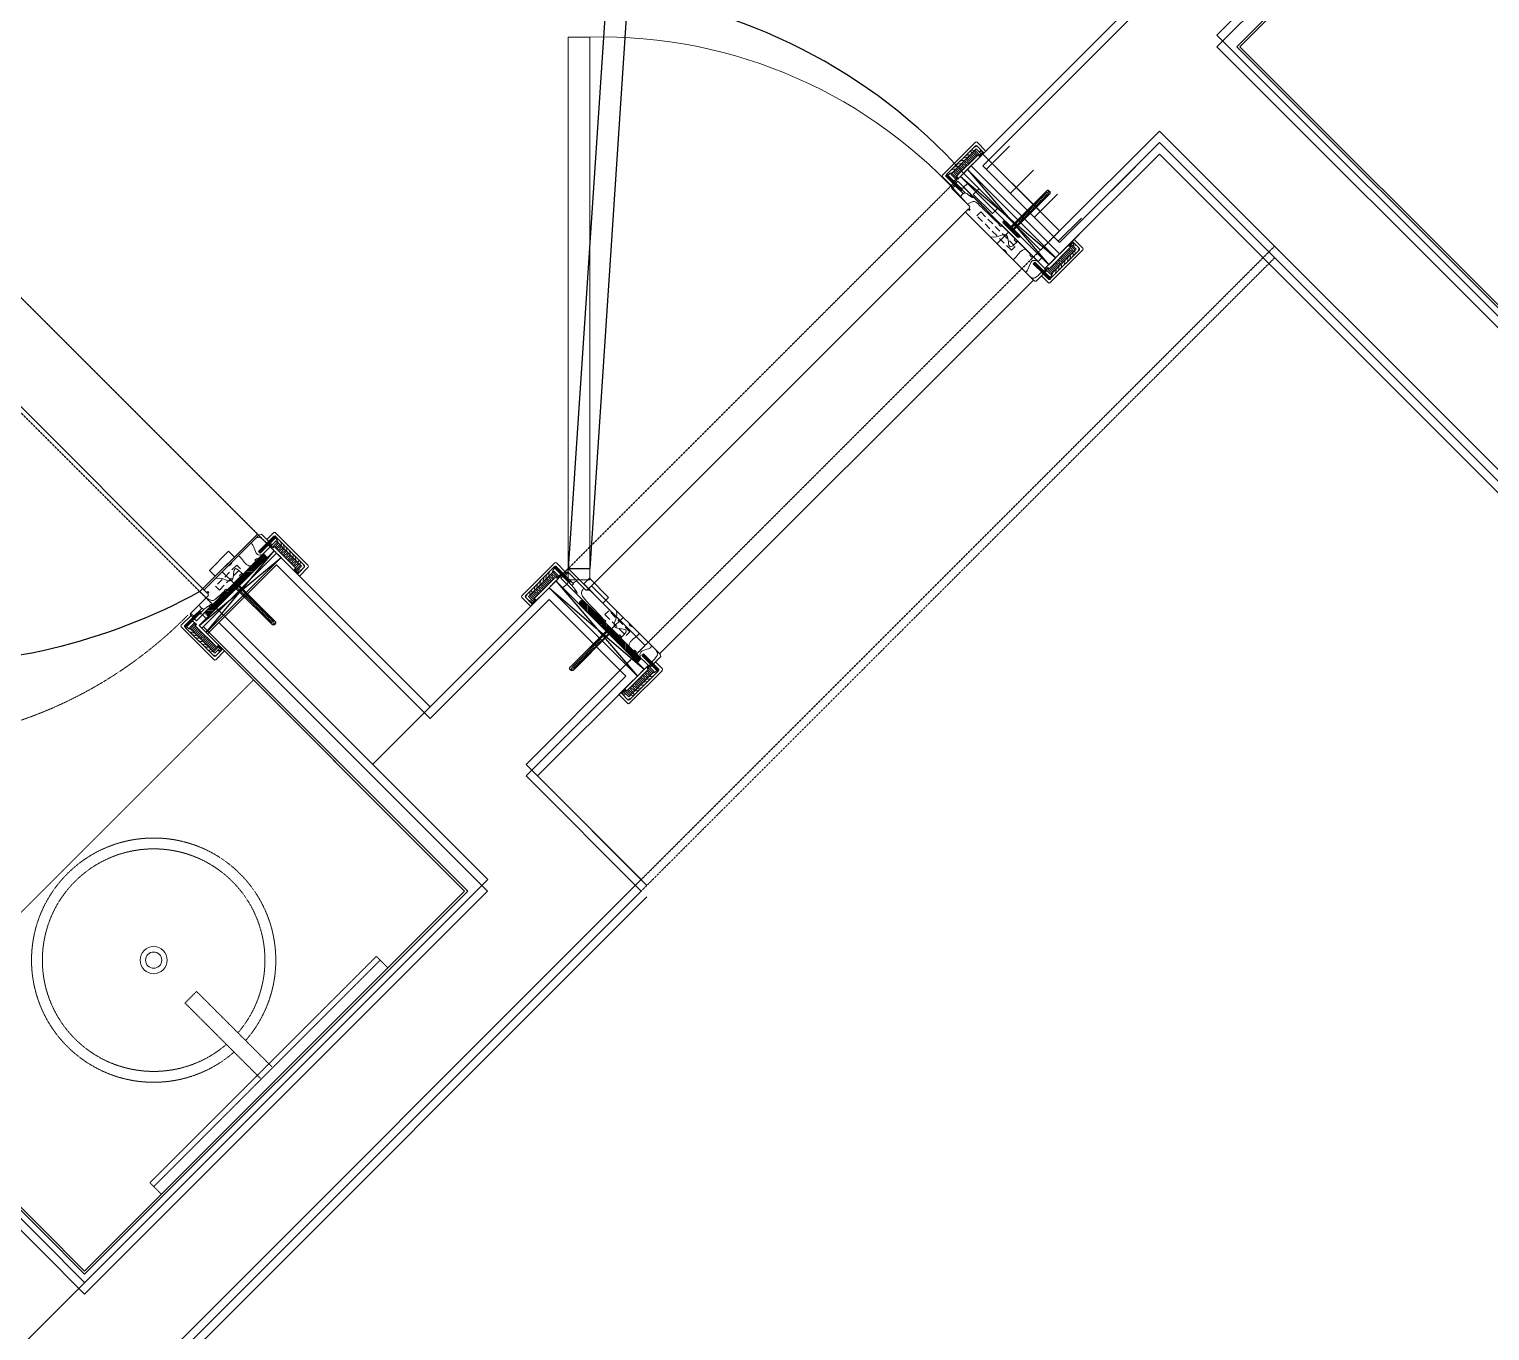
# Model space of a CAD drawing. Header units: millimetres. Extents: x 186805 to 449048, y 2167 to 51540.
# Drawn here: x 260487 to 263178, y 32317 to 34714 of the extents above; entities that cross this region are included whole.
import ezdxf

# ---------------------------------------------------------------- set-up
doc = ezdxf.new("R2010")
doc.units = ezdxf.units.MM
for name, pattern in [('3117.NEW ID XR$0$BD$0$HIDDEN2', [0.1875, 0.125, -0.0625]), ('3117.NEW ID XR$0$HIDDEN2', [0.1875, 0.125, -0.0625]), ('3117.NEW ID XR$0$XR-BAS2-BLOCK-A$0$HIDDEN2', [0.1875, 0.125, -0.0625]), ('BD$0$HIDDEN', [0.375, 0.25, -0.125]), ('HIDDEN', [0.375, 0.25, -0.125]), ('HIDDEN2', [0.1875, 0.125, -0.0625])]:
    doc.linetypes.add(name, pattern=pattern)
doc.layers.get('0').update_dxf_attribs({"linetype": 'CONTINUOUS'})
for name, color, linetype, lineweight in [('0-60x60-C', 3, 'CONTINUOUS', 13), ('0-AKL-P1 TILES', 8, 'CONTINUOUS', 13), ('0-akl-plasterline', 9, 'CONTINUOUS', 13), ('3117.NEW ID XR$0$BB$0$A-HATCH', 8, 'CONTINUOUS', 5), ('3117.NEW ID XR$0$BD$0$A-ABOV', 1, '3117.NEW ID XR$0$BD$0$HIDDEN2', 5), ('3117.NEW ID XR$0$BD$0$a-sanit', 30, 'CONTINUOUS', 5), ('ARCHITRAVE', 2, 'CONTINUOUS', 13), ('BD$0$0-tiles', 9, 'CONTINUOUS', 5), ('BD$0$a-door', 8, 'CONTINUOUS', 9), ('BD$0$a-wall', 8, 'CONTINUOUS', 30), ('BD$0$NAK_FIXTURES', 8, 'CONTINUOUS', 18), ('Cabinet', 2, 'CONTINUOUS', 5), ('Countertop', 3, 'CONTINUOUS', 13), ('wall', 4, 'CONTINUOUS', 25)]:
    doc.layers.add(name, color=color, linetype=linetype, lineweight=lineweight)
for name, color, linetype in [('0-AKL-PLASTER LINE', 9, 'CONTINUOUS'), ('3117.NEW ID XR$0$A-ABOV', 1, '3117.NEW ID XR$0$HIDDEN2'), ('3117.NEW ID XR$0$XR-BAS2-BLOCK-A$0$A-ABOV', 1, '3117.NEW ID XR$0$XR-BAS2-BLOCK-A$0$HIDDEN2'), ('A-ABOV', 1, 'HIDDEN2'), ('A-ABOVE DOOR', 1, 'HIDDEN2'), ('a-door', 4, 'CONTINUOUS'), ('a-wall', 140, 'CONTINUOUS'), ('HATCH', 8, 'CONTINUOUS'), ('STEEL', 8, 'CONTINUOUS')]:
    doc.layers.add(name, color=color, linetype=linetype)

# ---------------------------------------------------------------- blocks, each defined once
blk = doc.blocks.new('A$C7C4A1575')
at = {"layer": 'A-ABOV', "color": 8}
blk.add_line((31115.6, 18384.4), (32282.4, 17217.7), dxfattribs=at)
at = {"layer": 'A-ABOVE DOOR', "color": 8}
for p, q in [((31087.4, 17988.4), (31886.4, 17189.4)), ((30337.8, 17889.4), (29680.2, 17231.8)), ((31745, 17048), (30945.9, 17847)), ((29786.3, 17125.7), (30443.9, 17783.3))]:
    blk.add_line(p, q, dxfattribs=at)
at = {"layer": 'a-door', "color": 8, "lineweight": -3}
for p, q in [((31122.7, 17953.1), (31087.4, 17988.4)), ((31052, 17953.1), (30945.9, 17847)), ((30981.3, 17811.6), (31122.7, 17953.1)), ((31009.6, 17839.9), (31044.9, 17875.3)), ((31044.9, 17875.3), (31055.5, 17864.7)), ((30945.9, 17847), (30981.3, 17811.6)), ((31020.2, 17829.3), (31009.6, 17839.9)), ((31055.5, 17864.7), (31020.2, 17829.3)), ((30981.3, 17811.6), (31021.3, 17811.6)), ((31051.5, 16748.2), (30981.3, 17811.6)), ((31021.3, 17811.6), (31091.5, 16748.2)), ((31709.6, 17083.3), (31851, 17224.7)), ((31851, 17224.7), (31886.4, 17189.4)), ((31762.6, 17157.6), (31727.3, 17122.2)), ((31851, 17154), (31745, 17048)), ((31773.3, 17146.9), (31762.6, 17157.6)), ((31727.3, 17122.2), (31737.9, 17111.6)), ((31745, 17048), (31709.6, 17083.3))]:
    blk.add_line(p, q, dxfattribs=at)
for points in [[(30408.5, 17748), (30443.9, 17783.3), (30337.8, 17889.4), (30302.5, 17854.1)], [(30366.1, 17790.4), (30355.5, 17779.8), (30320.1, 17815.2), (30330.8, 17825.8)]]:
    blk.add_lwpolyline(points, close=True, dxfattribs=at)
blk.add_arc((29775.8, 16894.3), 1094.7, 61.2436, 92.0428, dxfattribs=at)
at = {"layer": 'a-door', "color": 8, "lineweight": -3, "extrusion": (0, 0, -1)}
blk.add_ellipse((31003.3, 17656.7), major_axis=(859.8, 437.8), ratio=0.932747, start_param=1.178097, end_param=1.963495, dxfattribs=at)
at = {"layer": 'a-wall', "color": 8}
for p, q in [((26042.2, 23457.9), (31115.6, 18384.4)), ((30832.8, 18384.4), (25900.7, 23316.5)), ((30090.3, 19126.8), (28428.6, 17465.1)), ((30337.8, 17889.4), (30832.8, 18384.4)), ((31115.6, 18384.4), (30903.5, 18172.3)), ((30945.9, 17847), (30620.7, 18172.3)), ((30903.5, 18172.3), (31087.4, 17988.4)), ((33164.7, 18100), (32070.2, 17005.5)), ((30726.7, 18066.2), (30443.9, 17783.3)), ((31087.4, 17988.4), (30945.9, 17847)), ((32176.3, 16828.8), (33247.5, 17900)), ((30443.9, 17783.3), (30337.8, 17889.4)), ((31886.4, 17189.4), (31745, 17048)), ((32070.2, 17005.5), (31886.4, 17189.4)), ((31745, 17048), (32070.2, 16722.7)), ((32555.1, 16450), (32176.3, 16828.8))]:
    blk.add_line(p, q, dxfattribs=at)
blk = doc.blocks.new('A$C32DD6ECA')
at = {"layer": '0-60x60-C', "color": 16, "xscale": 0.04183124983683228, "yscale": 0.04183124983683228, "zscale": 0.04183124983683228, "rotation": 180}
blk.add_blockref('A$C7C4A1575', (4397.08, 2202.64), dxfattribs=at)
blk = doc.blocks.new('AR 80')
at = {"layer": 'HATCH'}
h = blk.add_hatch(dxfattribs=at)
h.set_pattern_fill('ANSI31', color=256, scale=10, style=0)
h.set_pattern_definition([(45, (-12340.925, 32530.051), (-0.883883476, 0.883883476), [])])
h.paths.add_polyline_path([(4, 38, 0.414214), (2, 40), (0, 40), (0, 0), (4, 0)])
at = {"color": 8, "lineweight": 0}
for p, q in [((-68, 22), (-68, 35)), ((-65, 25), (-65, 35)), ((-62, 25), (-62, 35)), ((-59, 25), (-59, 35)), ((-56, 25), (-56, 35)), ((-53, 25), (-53, 35)), ((-50, 25), (-50, 35)), ((-47, 25), (-47, 35)), ((-44, 25), (-44, 35)), ((-41, 25), (-41, 35)), ((-38, 25), (-38, 35)), ((-35, 25), (-35, 35)), ((-32, 25), (-32, 35)), ((-29, 25), (-29, 35)), ((-26, 25), (-26, 35)), ((-23, 25), (-23, 35)), ((-20, 25), (-20, 35)), ((-17, 25), (-17, 35)), ((-14, 25), (-14, 35)), ((-11, 25), (-11, 35)), ((-8, 22), (-8, 35))]:
    blk.add_line(p, q, dxfattribs=at)
for points in [[(-76, 37.1), (-74.7, 38.3), (-72, 39.1), (-69.7, 40)], [(-54.9, 35), (-54.4, 37.7), (-50.8, 38.9), (-47.7, 40)], [(-48.5, 35), (-48, 37.7), (-44.4, 38.9), (-41.3, 40)], [(-40.5, 35), (-39.9, 37.7), (-36.4, 38.9), (-33.3, 40)], [(-31.9, 35), (-31.4, 37.7), (-27.8, 38.9), (-24.8, 40)], [(-24.8, 35), (-24.2, 37.7), (-20.7, 38.9), (-17.6, 40)], [(-18.2, 35), (-17.1, 37.4), (-13.7, 38.7), (-10.9, 40)], [(-9.1, 35), (-7.8, 37.1), (-4.1, 37.5), (0, 38)]]:
    blk.add_open_spline(points, degree=3, dxfattribs=at)
for points, knots in [([(-76, 26.2), (-75.6, 26.5), (-74.7, 27.4), (-75.2, 29.2), (-75.8, 30.2), (-76, 30.5)], [6.729778, 6.729778, 6.729778, 6.729778, 8.215768, 10.688327, 11.549207, 11.549207, 11.549207, 11.549207]), ([(-74.9, 22), (-74.2, 24.5), (-73.4, 27.1), (-71.1, 28.2), (-71, 28.3)], [0, 0, 0, 0, 7.053165, 7.433194, 7.433194, 7.433194, 7.433194]), ([(-66.3, 35), (-66.3, 35.4), (-66, 37.6), (-64.2, 38.9), (-62.7, 40)], [16.853998, 16.853998, 16.853998, 16.853998, 17.952207, 23.173431, 23.173431, 23.173431, 23.173431]), ([(-59.6, 35), (-59.7, 35.2), (-60.3, 36.4), (-62.6, 39.2), (-58.5, 39.7), (-55.6, 40)], [12.972853, 12.972853, 12.972853, 12.972853, 13.668774, 16.268313, 22.1908, 22.1908, 22.1908, 22.1908])]:
    blk.add_open_spline(points, degree=3, knots=knots, dxfattribs=at)
at = {"layer": 'ARCHITRAVE'}
for p, q in [((-76, 38), (-76, 22)), ((0, 40), (-74, 40)), ((-71, 22), (-71, 35)), ((-71, 35), (-5, 35)), ((-5, 35), (-5, 22)), ((-5, 22), (-5, 35)), ((0, 22), (0, 40)), ((-76, 22), (-66, 22)), ((-66, 22), (-66, 25)), ((-66, 25), (-10, 25)), ((-10, 25), (-10, 22)), ((-10, 22), (0, 22))]:
    blk.add_line(p, q, dxfattribs=at)
blk.add_lwpolyline([(0, 0), (4, 0), (4, 38, 0.414214), (2, 40), (0, 40)], format="xyb", close=True, dxfattribs=at)
blk.add_arc((-74, 38), 2, 90, 180, dxfattribs=at)
blk = doc.blocks.new('FR 195')
at = {"layer": 'ARCHITRAVE'}
for p, q in [((0, 160), (0, 195)), ((0, 195), (5, 195)), ((5, 195), (5, 171)), ((9, 171), (9, 195)), ((9, 195), (15, 195)), ((17, 193), (17, 147)), ((5, 171), (9, 171)), ((2.5, 160), (0, 160)), ((0, 120), (0, 155)), ((0, 155), (2.5, 155)), ((2.5, 155), (2.5, 160)), ((19, 145), (20.8, 145)), ((20.8, 145), (20.8, 144)), ((20.8, 144), (20.8, 142)), ((22.9, 142), (20.8, 142)), ((22.9, 145), (22.9, 143)), ((22.9, 145), (28, 145)), ((22.9, 143), (22.9, 142)), ((30, 143), (30, 1.5)), ((2.5, 120), (0, 120)), ((0, 80), (0, 115)), ((0, 115), (2.5, 115)), ((2.5, 115), (2.5, 120)), ((0, 97.5), (30, 97.5)), ((2.5, 80), (0, 80)), ((0, 40), (0, 75)), ((0, 75), (2.5, 75)), ((2.5, 75), (2.5, 80)), ((2.5, 40), (0, 40)), ((0, 35), (2.5, 35)), ((0, -2.5), (0, 35)), ((2.5, 35), (2.5, 40)), ((9, 24), (5, 24)), ((5, 24), (5, -2.5)), ((9, -2.5), (9, 24)), ((5, -2.5), (0, -2.5)), ((28, -2.5), (9, -2.5))]:
    blk.add_line(p, q, dxfattribs=at)
for centre, radius, start, end in [((15, 193), 2, 0, 90), ((19, 147), 2, 180, 270), ((28, 143), 2, 0, 90), ((24.5, 1.7), 5.47, 309.2726, 2.8025)]:
    blk.add_arc(centre, radius, start, end, dxfattribs=at)
at = {"layer": 'HATCH', "linetype": 'HIDDEN', "ltscale": 50}
blk.add_lwpolyline([(10, 70), (20, 70), (20, 125), (10, 125)], close=True, dxfattribs=at)
at = {"layer": 'HATCH', "color": 8, "lineweight": 0}
for points in [[(9, 191.8), (10.4, 192.4), (14.3, 192.8), (17, 193.2)], [(9, 172.2), (10.9, 172.2), (13.4, 171.7), (17, 170.5)], [(0, 153.1), (0.9, 153.7), (1.6, 154.3), (2.1, 155)]]:
    blk.add_open_spline(points, degree=3, dxfattribs=at)
for points, knots in [([(0.2, 179), (1.5, 179.2), (4.3, 179.8), (4.8, 183), (5, 184.9)], [16.677849, 16.677849, 16.677849, 16.677849, 20.444591, 25.674476, 25.674476, 25.674476, 25.674476]), ([(2.5, 155.6), (3.4, 157.3), (3.6, 162.4), (4.9, 170.3), (5.5, 171)], [24.448282, 24.448282, 24.448282, 24.448282, 29.282517, 31.771123, 31.771123, 31.771123, 31.771123]), ([(1.7, 120), (3, 129.9), (2.3, 146.9), (6.5, 149.6), (17, 152.3)], [21.11247, 21.11247, 21.11247, 21.11247, 29.282517, 36.516734, 36.516734, 36.516734, 36.516734]), ([(0, 73.9), (5.2, 73.9), (27, 73.3), (1.2, 93.9), (10.3, 102.7), (23.8, 106.8), (30, 114.9)], [17.582384, 17.582384, 17.582384, 17.582384, 24.42839, 39.116387, 51.192819, 58.056181, 58.056181, 58.056181, 58.056181]), ([(30, 71.9), (29.1, 74.3), (27.7, 78.6), (29.1, 81.9), (30, 83.2)], [45.966035, 45.966035, 45.966035, 45.966035, 52.580466, 57.160135, 57.160135, 57.160135, 57.160135]), ([(0, 52.4), (2, 54.3), (7.3, 58.3), (24.4, 54.6), (30, 55.6)], [3.517357, 3.517357, 3.517357, 3.517357, 11.518318, 23.39652, 23.39652, 23.39652, 23.39652]), ([(0, 22.8), (1.4, 24), (6.3, 35.7), (24.6, 19.7), (29.3, 23.3), (30, 24.2)], [3.647377, 3.647377, 3.647377, 3.647377, 8.750932, 20.979392, 23.961522, 23.961522, 23.961522, 23.961522]), ([(0, -0.1), (0.5, 0.5), (1.6, 1.4), (3.8, 1.9), (5, 2)], [7.717154, 7.717154, 7.717154, 7.717154, 10.30222, 12.466442, 12.466442, 12.466442, 12.466442]), ([(9, 2.2), (14.5, 2.4), (26.1, 1.9), (29.1, 6.5), (30, 11.1)], [14.688506, 14.688506, 14.688506, 14.688506, 23.088852, 29.1522, 29.1522, 29.1522, 29.1522])]:
    blk.add_open_spline(points, degree=3, knots=knots, dxfattribs=at)
blk = doc.blocks.new('MB')
at = {"layer": 'STEEL'}
h = blk.add_hatch(dxfattribs=at)
h.set_pattern_fill('ANSI37', color=256, scale=20, style=0)
h.set_pattern_definition([(45, (-676.0703, -119.304), (-1.767767, 1.767767), []), (135, (-676.0703, -119.304), (-1.767767, -1.767767), [])])
edge = h.paths.add_edge_path()
edge.add_arc((2.5, 18.4), 2.5, 0, 180)
edge.add_arc((2.5, 18.4), 2.5, 0, 180, ccw=False)
edge = h.paths.add_edge_path()
edge.add_arc((2.5, -18.4), 2.5, 180, 360)
edge.add_line((5, 18.4), (5, -18.4))
edge.add_line((0, 18.4), (0, -18.4))
for p, q in [((0, 18.4), (0, -18.4)), ((5, 18.4), (5, -18.4))]:
    blk.add_line(p, q, dxfattribs=at)
for centre, start, end in [((2.5, 18.4), 0, 180), ((2.5, 18.4), 0, 180), ((2.5, -18.4), 180, 0)]:
    blk.add_arc(centre, 2.5, start, end, dxfattribs=at)
blk = doc.blocks.new('WP.2')
at = {"lineweight": 0}
h = blk.add_hatch(dxfattribs=at)
h.set_pattern_fill('LINE', color=8, scale=25, angle=90, style=0)
h.set_pattern_definition([(270, (1452.1806, -38810.5845), (3.125, -6e-16), [])])
h.paths.add_polyline_path([(18.4, 2.1), (18.4, -1.9), (67.5, -1.9), (67.5, 2.1)])
h = blk.add_hatch(dxfattribs=at)
h.set_pattern_fill('LINE', color=8, scale=25, angle=90, style=0)
h.set_pattern_definition([(270, (1477.088, -38810.5845), (3.125, -6e-16), [])])
h.paths.add_polyline_path([(43.3, 2.1), (43.3, -1.9), (92.4, -1.9), (92.4, 2.1)])
for p, q in [((-4.5, 4.5), (-4.5, -4.5)), ((-3.3, 4.5), (-4.5, 4.5)), ((-1, 6.5), (-2.3, 6.5)), ((-2.3, 6.5), (-2.3, -6.5)), ((-2.3, -3.5), (-2.3, 3.5)), ((0, -5.5), (0, 5.5)), ((94.6, 4), (0, 4)), ((94.6, 4), (96.6, 2)), ((96.6, -2), (96.6, 2)), ((-3.3, -4.5), (-4.5, -4.5)), ((-1, -6.5), (-2.3, -6.5)), ((94.6, -4), (0, -4)), ((96.6, -2), (94.6, -4))]:
    blk.add_line(p, q)
at = {"color": 8, "lineweight": 0}
for p, q in [((90.4, 2.1), (-2.3, 2.1)), ((7, -1.9), (7, 2.1)), ((18.4, -1.9), (18.4, 2.1)), ((96.3, 0.1), (90.4, 2.1)), ((96.3, 0.1), (90.4, -1.9)), ((90.4, -1.9), (-2.3, -1.9))]:
    blk.add_line(p, q, dxfattribs=at)
for centre, start, end in [((-3.3, 3.5), 0, 90), ((-1, 5.5), 0, 90), ((-3.3, -3.5), 270, 0), ((-1, -5.5), 270, 0)]:
    blk.add_arc(centre, 1, start, end)
blk = doc.blocks.new('A$C5C977968')
at = {"layer": 'HATCH'}
h = blk.add_hatch(dxfattribs=at)
h.set_pattern_fill('ANSI31', color=256, scale=20, style=0)
h.set_pattern_definition([(360, (-53838.1931, -33353.0175), (-2e-11, -2.5), [])])
edge = h.paths.add_edge_path()
edge.add_line((5821.2, 4175.4), (5814.1, 4168.3))
edge.add_line((5814.1, 4168.3), (5772.7, 4209.7))
edge.add_ellipse((5774.4, 4211.5), major_axis=(-1.77, 1.77), ratio=1, start_angle=90.7071, end_angle=270)
edge.add_line((5776.2, 4213.3), (5750.1, 4239.3))
edge.add_ellipse((5748.4, 4237.6), major_axis=(-1.77, 1.77), ratio=1, start_angle=270, end_angle=449.2929)
edge.add_line((5746.6, 4235.8), (5705.2, 4277.2))
edge.add_line((5705.2, 4277.2), (5712.3, 4284.3))
edge.add_line((5712.3, 4284.3), (5821.2, 4175.4))
h = blk.add_hatch(dxfattribs=at)
h.set_pattern_fill('ANSI31', color=256, scale=20, angle=-45, style=0)
h.set_pattern_definition([(90, (42653.5286, -55459.1338), (2.5, 2e-11), [])])
h.paths.add_polyline_path([(5125.1, 4200.2), (5132.2, 4193.1), (5090.8, 4151.7, 0.993849), (5087.2, 4155.2), (5061.2, 4129.2, 0.993849), (5064.7, 4125.6), (5023.3, 4084.2), (5016.2, 4091.3)])
at = {"layer": '0-AKL-PLASTER LINE'}
blk.add_line((5825.7, 4147.4), (5688, 4285.1), dxfattribs=at)
at = {"layer": '0-akl-plasterline'}
for p, q in [((4408.1, 4999.2), (4082.9, 5324.5)), ((4061.6, 5020.5), (2973.4, 3932.2)), ((4245.5, 4836.6), (4061.6, 5020.5)), ((4408.1, 4999.2), (4245.5, 4836.6)), ((5405.1, 4002.2), (5688, 4285.1)), ((5688, 4285.1), (5825.9, 4147.2)), ((5825.9, 4147.2), (5688, 4285.1)), ((5185.9, 4221.4), (5023.3, 4058.8)), ((5185.9, 4221.4), (5405.1, 4002.2)), ((5207.2, 3874.9), (5023.3, 4058.8)), ((5005.6, 3673.4), (5207.2, 3874.9)), ((8657.8, 0), (5005.6, 3652.2))]:
    blk.add_line(p, q, dxfattribs=at)
at = {"layer": '3117.NEW ID XR$0$A-ABOV'}
blk.add_line((5016.2, 3662.8), (3849.5, 4829.5), dxfattribs=at)
at = {"layer": '3117.NEW ID XR$0$BB$0$A-HATCH'}
for p, q in [((4338, 5035.2), (4380.4, 4992.7)), ((4293.8, 4991), (4336.2, 4948.5)), ((4249.6, 4946.8), (4292, 4904.3)), ((4205.4, 4902.6), (4247.8, 4860.1))]:
    blk.add_line(p, q, dxfattribs=at)
at = {"layer": '3117.NEW ID XR$0$BD$0$A-ABOV'}
blk.add_line((5016.2, 3662.8), (3849.5, 4829.5), dxfattribs=at)
at = {"layer": '3117.NEW ID XR$0$BD$0$a-sanit', "linetype": 'BD$0$HIDDEN'}
blk.add_line((5730.4, 4051.7), (6430.4, 3351.7), dxfattribs=at)
at = {"layer": '3117.NEW ID XR$0$XR-BAS2-BLOCK-A$0$A-ABOV'}
blk.add_line((5016.2, 3662.8), (3849.5, 4829.5), dxfattribs=at)
at = {"layer": 'a-wall'}
for p, q in [((3576.8, 5597.2), (3955.6, 5218.4)), ((3576.8, 5597.2), (3955.6, 5218.4)), ((3576.8, 5597.2), (3955.6, 5218.4)), ((4386.9, 4999.2), (4061.6, 5324.5)), ((3955.6, 5218.4), (2884.3, 4147.2)), ((3955.6, 5218.4), (2884.3, 4147.2)), ((3955.6, 5218.4), (2884.3, 4147.2)), ((3955.6, 5218.4), (2884.3, 4147.2)), ((2967.2, 3947.2), (4061.6, 5041.7)), ((2967.2, 3947.2), (4061.6, 5041.7)), ((2967.2, 3947.2), (4061.6, 5041.7)), ((4061.6, 5041.7), (4150.1, 4953.2)), ((4061.6, 5041.7), (4245.5, 4857.8)), ((4386.9, 4999.2), (4245.5, 4857.8)), ((6041.5, 2920.4), (7703.2, 4582.1)), ((5688, 4263.9), (5405.1, 3981)), ((5405.1, 3981), (5688, 4263.9)), ((5688, 4263.9), (5815.3, 4136.6)), ((5804.7, 4147.2), (5698.6, 4253.2)), ((5185.9, 4200.2), (5044.5, 4058.8)), ((5185.9, 4200.2), (5405.1, 3981)), ((5185.9, 4200.2), (5405.1, 3981)), ((5185.9, 4200.2), (5405.1, 3981)), ((5794.1, 4157.8), (5299.1, 3662.8)), ((5228.4, 3874.9), (5044.5, 4058.8)), ((5228.4, 3874.9), (5044.5, 4058.8)), ((5228.4, 3874.9), (5044.5, 4058.8)), ((5228.4, 3874.9), (5166.3, 3937)), ((5016.2, 3662.8), (5228.4, 3874.9)), ((5016.2, 3662.8), (5228.4, 3874.9)), ((5016.2, 3662.8), (5228.4, 3874.9)), ((5016.2, 3662.8), (5228.4, 3874.9)), ((5016.2, 3662.8), (5228.4, 3874.9)), ((8657.8, 21.2), (5016.2, 3662.8)), ((5299.1, 3662.8), (6041.5, 2920.4)), ((5995.9, 2966), (6041.5, 2920.4))]:
    blk.add_line(p, q, dxfattribs=at)
at = {"layer": 'ARCHITRAVE'}
for p, q in [((4422.3, 4959.6), (4285.1, 4822.5)), ((4408.5, 4945.9), (4433.2, 4970.6)), ((4443.8, 4957.2), (4411.3, 4924.6)), ((4415.2, 4966.7), (4422.3, 4959.6)), ((4436.8, 4967.1), (4419.8, 4950.1)), ((4422.6, 4947.3), (4439.6, 4964.2)), ((4433.2, 4970.6), (4436.8, 4967.1)), ((4439.6, 4964.2), (4443.8, 4960)), ((4355.4, 4892.8), (4404.9, 4942.3)), ((4404.9, 4942.3), (4406.7, 4940.6)), ((4406.7, 4940.6), (4410.2, 4944.1)), ((4410.2, 4944.1), (4408.5, 4945.9)), ((4419.8, 4950.1), (4422.6, 4947.3)), ((4417.7, 4912.6), (4292.8, 4787.8)), ((4411.9, 4919.8), (4410.4, 4918.4)), ((4411.9, 4916.9), (4410.4, 4918.4)), ((4411.3, 4921.8), (4412.6, 4920.6)), ((4412.6, 4920.6), (4411.9, 4919.8)), ((4412.6, 4917.7), (4411.9, 4916.9)), ((4414.1, 4919.1), (4412.6, 4917.7)), ((4414.1, 4919.1), (4417.7, 4915.5)), ((4415.9, 4917.3), (5111, 4222.1)), ((6313.5, 4910.6), (5720.9, 4318)), ((4327.2, 4864.5), (4351.9, 4889.3)), ((4339.5, 4876.9), (4360.7, 4855.7)), ((4351.9, 4889.3), (4353.7, 4887.5)), ((4353.7, 4887.5), (4357.2, 4891.1)), ((4357.2, 4891.1), (4355.4, 4892.8)), ((4298.9, 4836.3), (4323.6, 4861)), ((4323.6, 4861), (4325.4, 4859.2)), ((4325.4, 4859.2), (4328.9, 4862.8)), ((4328.9, 4862.8), (4327.2, 4864.5)), ((4268.8, 4806.2), (4295.3, 4832.7)), ((4291.1, 4821.4), (4272.4, 4802.7)), ((4275.2, 4799.8), (4293.9, 4818.6)), ((4278, 4829.5), (4285.1, 4822.5)), ((4293.9, 4818.6), (4291.1, 4821.4)), ((4295.3, 4832.7), (4297.1, 4831)), ((4297.1, 4831), (4300.6, 4834.5)), ((4300.6, 4834.5), (4298.9, 4836.3)), ((4272.4, 4802.7), (4268.8, 4806.2)), ((4288.6, 4786.4), (4275.2, 4799.8)), ((4293.6, 4788.5), (4982.3, 4099.8)), ((6376.3, 4772.2), (5818.3, 4214.2)), ((5705.2, 4277.2), (5712.3, 4284.3)), ((5824.7, 4171.8), (5712.3, 4284.3)), ((5153.4, 4228.5), (5016.2, 4091.3)), ((5150.9, 4250.1), (5118.4, 4217.5)), ((5139.6, 4214.7), (5164.4, 4239.5)), ((5141, 4228.9), (5158, 4245.8)), ((5143.9, 4226), (5141, 4228.9)), ((5160.8, 4243), (5143.9, 4226)), ((5160.5, 4221.4), (5153.4, 4228.5)), ((5158, 4245.8), (5153.8, 4250.1)), ((5164.4, 4239.5), (5160.8, 4243)), ((5106.4, 4223.9), (4981.6, 4099.1)), ((5086.6, 4161.7), (5136.1, 4211.2)), ((5112.8, 4220.3), (5109.2, 4223.9)), ((5111.4, 4218.9), (5110.7, 4218.2)), ((5110.7, 4218.2), (5112.2, 4216.7)), ((5112.8, 4220.3), (5111.4, 4218.9)), ((5113.6, 4218.1), (5112.2, 4216.7)), ((5114.3, 4218.8), (5113.6, 4218.1)), ((5115.6, 4217.5), (5114.3, 4218.8)), ((5134.3, 4212.9), (5137.9, 4216.5)), ((5136.1, 4211.2), (5134.3, 4212.9)), ((5137.9, 4216.5), (5139.6, 4214.7)), ((5817.6, 4164.8), (5824.7, 4171.8)), ((5070.7, 4145.8), (5049.5, 4167)), ((5058.3, 4133.4), (5083.1, 4158.1)), ((5081.3, 4159.9), (5084.8, 4163.4)), ((5083.1, 4158.1), (5081.3, 4159.9)), ((5084.8, 4163.4), (5086.6, 4161.7)), ((5030, 4105.1), (5054.8, 4129.9)), ((5053, 4131.6), (5056.5, 4135.2)), ((5054.8, 4129.9), (5053, 4131.6)), ((5056.5, 4135.2), (5058.3, 4133.4)), ((4980.2, 4094.9), (4993.6, 4081.4)), ((4993.6, 4081.4), (5012.3, 4100.2)), ((5015.2, 4097.3), (4996.4, 4078.6)), ((5000, 4075.1), (5026.5, 4101.6)), ((5012.3, 4100.2), (5015.2, 4097.3)), ((5023.3, 4084.2), (5016.2, 4091.3)), ((5024.7, 4103.3), (5028.3, 4106.9)), ((5026.5, 4101.6), (5024.7, 4103.3)), ((5028.3, 4106.9), (5030, 4105.1)), ((4996.4, 4078.6), (5000, 4075.1))]:
    blk.add_line(p, q, dxfattribs=at)
for centre, radius, start, end in [((4442.4, 4958.6), 2, 315, 45), ((4412.7, 4923.2), 2, 135, 225), ((4416.3, 4914), 2, 315, 45), ((4289.2, 4791.8), 5.47, 264.2726, 317.8025), ((5107.8, 4222.5), 2, 45, 135), ((5152.4, 4248.7), 2, 45, 135), ((5117, 4219), 2, 225, 315), ((4985.6, 4095.4), 5.47, 132.1975, 185.7274)]:
    blk.add_arc(centre, radius, start, end, dxfattribs=at)
at = {"layer": 'BD$0$0-tiles'}
for p, q in [((6041.5, 2957.1), (7666.5, 4582.1)), ((6041.5, 2962.8), (7660.8, 4582.1)), ((5823, 4150), (5335.8, 3662.8)), ((5825.9, 4147.2), (5341.5, 3662.8)), ((5812.4, 4139.4), (5335.8, 3662.8)), ((5812.4, 4139.4), (5335.8, 3662.8)), ((5815.3, 4136.6), (5341.5, 3662.8)), ((5815.3, 4136.6), (5341.5, 3662.8)), ((5335.8, 3662.8), (6041.5, 2957.1)), ((5341.5, 3662.8), (6041.5, 2962.8))]:
    blk.add_line(p, q, dxfattribs=at)
at = {"layer": 'BD$0$a-door', "linetype": 'BD$0$HIDDEN'}
for p, q in [((5111, 4236.3), (5111, 5236.3)), ((5111, 5236.3), (5151, 5236.3)), ((5151, 5236.3), (5151, 4236.3)), ((5151, 4236.3), (5111, 4236.3))]:
    blk.add_line(p, q, dxfattribs=at)
at = {"layer": 'BD$0$a-door'}
blk.add_arc((5089.3, 4345.5), 891, 88.6029, 138.9814, dxfattribs=at)
at = {"layer": 'BD$0$a-door', "linetype": 'BD$0$HIDDEN'}
blk.add_arc((6418.3, 4731.1), 796.8, 224.5682, 311.7957, dxfattribs=at)
at = {"layer": 'BD$0$a-wall'}
for p, q in [((3566.1, 5571.2), (3918.8, 5218.5)), ((3564.4, 5567.2), (3913.2, 5218.5)), ((3913.2, 5218.5), (2871.9, 4177.2)), ((3918.8, 5218.5), (2873.6, 4173.2))]:
    blk.add_line(p, q, dxfattribs=at)
at = {"layer": 'BD$0$NAK_FIXTURES', "linetype": 'HIDDEN'}
for p, q in [((5482.9, 3521.4), (5504.1, 3542.6)), ((5914.3, 3118.3), (5497.1, 3535.5)), ((5504.1, 3542.6), (5921.3, 3125.4)), ((5900.1, 3104.2), (5482.9, 3521.4)), ((5696.6, 3339.1), (5835.4, 3477.9)), ((5835.4, 3477.9), (5856.7, 3456.7)), ((5717.8, 3317.9), (5856.7, 3456.7)), ((5921.3, 3125.4), (5900.1, 3104.2))]:
    blk.add_line(p, q, dxfattribs=at)
at = {"layer": 'BD$0$NAK_FIXTURES'}
for radius in [25, 15]:
    blk.add_circle((5914.4, 3535.6), radius, dxfattribs=at)
at = {"layer": 'BD$0$NAK_FIXTURES', "linetype": 'HIDDEN'}
for radius, start, end in [(225, 228.8226, 221.1774), (205, 229.1961, 220.8039)]:
    blk.add_arc((5914.4, 3535.6), radius, start, end, dxfattribs=at)
at = {"layer": 'Cabinet'}
for points in [[(4252.6, 4829.5), (4265.3, 4816.8), (4427.9, 4979.4), (4415.2, 4992.2)], [(5679.7, 4277.2), (5692.5, 4289.9), (5830.3, 4152), (5817.6, 4139.3)], [(5023.3, 4058.8), (5010.6, 4071.5), (5173.2, 4234.2), (5185.9, 4221.4)]]:
    blk.add_lwpolyline(points, close=True, dxfattribs=at)
at = {"layer": 'Countertop'}
for p, q in [((4397.5, 5042.4), (4381.3, 5026.1)), ((4461.2, 4981.6), (4400.3, 5042.4)), ((4381.3, 5026.1), (4415.2, 4992.2)), ((4443.1, 4960.7), (4461.2, 4978.7)), ((4202.4, 4847.2), (4218.6, 4863.5)), ((4263.2, 4783.6), (4202.4, 4844.4)), ((4218.6, 4863.5), (4272.4, 4809.7)), ((4278.7, 4796.3), (4266, 4783.6)), ((5690.3, 4323.2), (5629.5, 4262.4)), ((5705.9, 4310.4), (5693.2, 4323.2)), ((5645.8, 4243.3), (5699.5, 4297)), ((5654, 4251.1), (5707.8, 4304.9)), ((5154.5, 4249.4), (5172.5, 4267.4)), ((5175.3, 4267.4), (5236.1, 4206.6)), ((5629.5, 4259.5), (5645.8, 4243.3)), ((5219.9, 4187.5), (5185.9, 4221.4)), ((5236.1, 4203.7), (5219.9, 4187.5)), ((5845.6, 4170.8), (5863.6, 4152.8)), ((5863.6, 4149.9), (5802.8, 4089.1)), ((5783.7, 4105.4), (5817.6, 4139.3)), ((5799.9, 4089.1), (5783.7, 4105.4)), ((4990.1, 4085), (4977.3, 4072.2)), ((4977.3, 4069.4), (5038.2, 4008.6)), ((5057.2, 4024.9), (5003.5, 4078.6)), ((5041, 4008.6), (5057.2, 4024.9))]:
    blk.add_line(p, q, dxfattribs=at)
for centre, start, end in [((4398.9, 5041), 45, 135), ((4459.7, 4980.2), 315, 45), ((4203.8, 4845.8), 135, 225), ((4264.6, 4785), 225, 315), ((5691.8, 4321.8), 45, 135), ((5173.9, 4266), 45, 135), ((5630.9, 4260.9), 135, 225), ((5234.7, 4205.2), 315, 45), ((5862.2, 4151.3), 315, 45), ((4978.8, 4070.8), 135, 225), ((5801.4, 4090.5), 225, 315), ((5039.6, 4010), 225, 315)]:
    blk.add_arc(centre, 2, start, end, dxfattribs=at)
at = {"layer": 'HATCH'}
for p, q in [((4372.1, 5035.3), (4408.1, 4999.2)), ((4408.1, 4999.2), (4245.5, 4836.6)), ((4427.9, 4979.4), (4252.6, 4829.5)), ((4415.2, 4992.2), (4265.3, 4816.8)), ((4415.2, 4966.7), (4278, 4829.5)), ((4209.4, 4872.7), (4245.5, 4836.6)), ((5817.6, 4139.3), (5692.5, 4289.9)), ((5830.3, 4152), (5679.7, 4277.2)), ((5817.6, 4164.8), (5705.2, 4277.2)), ((5173.2, 4234.2), (5023.3, 4058.8)), ((5185.9, 4221.4), (5010.6, 4071.5)), ((5185.9, 4221.4), (5023.3, 4058.8)), ((5160.5, 4221.4), (5023.3, 4084.2)), ((5222, 4185.4), (5185.9, 4221.4)), ((5059.4, 4022.7), (5023.3, 4058.8))]:
    blk.add_line(p, q, dxfattribs=at)
at = {"layer": 'HATCH', "linetype": 'HIDDEN', "ltscale": 50}
for points in [[(4327.2, 4850.4), (4334.2, 4843.3), (4397.9, 4907), (4390.8, 4914)], [(5044.2, 4133.4), (5037.1, 4140.5), (5076, 4179.4), (5083.1, 4172.3)]]:
    blk.add_lwpolyline(points, close=True, dxfattribs=at)
at = {"layer": 'HATCH'}
for centre, start, end in [((4383.1, 5026), 296.0614, 333.9386), ((4383.8, 5025.3), 296.0614, 333.9386), ((4384.5, 5024.6), 296.0614, 333.9386), ((4385.2, 5023.9), 296.0614, 333.9386), ((4385.9, 5023.2), 296.0614, 333.9386), ((4386.6, 5022.5), 296.0614, 333.9386), ((4387.3, 5021.8), 296.0614, 333.9386), ((4388, 5021.1), 296.0614, 333.9386), ((4388.8, 5020.4), 296.0614, 333.9386), ((4389.5, 5019.7), 296.0614, 333.9386), ((4390.2, 5019), 296.0614, 333.9386), ((4218.7, 4861.6), 296.0614, 333.9386), ((4219.4, 4860.9), 296.0614, 333.9386), ((4220.1, 4860.2), 296.0614, 333.9386), ((4220.8, 4859.5), 296.0614, 333.9386), ((4221.5, 4858.8), 296.0614, 333.9386), ((4222.2, 4858.1), 296.0614, 333.9386), ((4222.9, 4857.4), 296.0614, 333.9386), ((4223.6, 4856.7), 296.0614, 333.9386), ((4224.4, 4856), 296.0614, 333.9386), ((4225.1, 4855.3), 296.0614, 333.9386), ((4225.8, 4854.6), 296.0614, 333.9386), ((5648.7, 4247.9), 26.0614, 63.9386), ((5649.4, 4248.6), 26.0614, 63.9386), ((5650.1, 4249.3), 26.0614, 63.9386), ((5650.8, 4250.1), 26.0614, 63.9386), ((5651.5, 4250.8), 26.0614, 63.9386), ((5652.2, 4251.5), 26.0614, 63.9386), ((5652.9, 4252.2), 26.0614, 63.9386), ((5645.9, 4245.1), 26.0614, 63.9386), ((5646.6, 4245.8), 26.0614, 63.9386), ((5647.3, 4246.5), 26.0614, 63.9386), ((5648, 4247.2), 26.0614, 63.9386), ((5212.7, 4196.4), 116.0614, 153.9386), ((5213.4, 4195.7), 116.0614, 153.9386), ((5214.1, 4195), 116.0614, 153.9386), ((5214.9, 4194.3), 116.0614, 153.9386), ((5215.6, 4193.6), 116.0614, 153.9386), ((5216.3, 4192.9), 116.0614, 153.9386), ((5217, 4192.2), 116.0614, 153.9386), ((5217.7, 4191.5), 116.0614, 153.9386), ((5218.4, 4190.7), 116.0614, 153.9386), ((5219.1, 4190), 116.0614, 153.9386), ((5219.8, 4189.3), 116.0614, 153.9386), ((5785.5, 4105.5), 26.0614, 63.9386), ((5786.2, 4106.2), 26.0614, 63.9386), ((5786.9, 4106.9), 26.0614, 63.9386), ((5787.6, 4107.6), 26.0614, 63.9386), ((5788.4, 4108.3), 26.0614, 63.9386), ((5789.1, 4109), 26.0614, 63.9386), ((5789.8, 4109.7), 26.0614, 63.9386), ((5790.5, 4110.4), 26.0614, 63.9386), ((5791.2, 4111.1), 26.0614, 63.9386), ((5791.9, 4111.8), 26.0614, 63.9386), ((5792.6, 4112.5), 26.0614, 63.9386), ((5048.3, 4032), 116.0614, 153.9386), ((5049, 4031.3), 116.0614, 153.9386), ((5049.7, 4030.6), 116.0614, 153.9386), ((5050.5, 4029.9), 116.0614, 153.9386), ((5051.2, 4029.2), 116.0614, 153.9386), ((5051.9, 4028.5), 116.0614, 153.9386), ((5052.6, 4027.8), 116.0614, 153.9386), ((5053.3, 4027), 116.0614, 153.9386), ((5054, 4026.3), 116.0614, 153.9386), ((5054.7, 4025.6), 116.0614, 153.9386), ((5055.4, 4024.9), 116.0614, 153.9386)]:
    blk.add_arc(centre, 3.85, start, end, dxfattribs=at)
at = {"layer": 'HATCH', "lineweight": 0}
for points, knots in [([(4422.1, 4959.1), (4423.1, 4958.3), (4425.6, 4956.8), (4428.1, 4958.8), (4429.6, 4960)], [16.677849, 16.677849, 16.677849, 16.677849, 20.444591, 25.674476, 25.674476, 25.674476, 25.674476]), ([(4356.7, 4891.6), (4389.3, 4922.4), (4400.9, 4935), (4405.7, 4933.9), (4415.1, 4928.4)], [21.11247, 21.11247, 21.11247, 21.11247, 29.282517, 36.516734, 36.516734, 36.516734, 36.516734]), ([(4407.2, 4941), (4409, 4941.5), (4412.7, 4945), (4419.2, 4949.7), (4420.2, 4949.7)], [24.448282, 24.448282, 24.448282, 24.448282, 29.282517, 31.771123, 31.771123, 31.771123, 31.771123]), ([(4322.8, 4860.2), (4326.5, 4856.6), (4341.5, 4840.7), (4337.8, 4873.5), (4350.5, 4873.3), (4362.9, 4866.7), (4373, 4868)], [17.582384, 17.582384, 17.582384, 17.582384, 24.42839, 39.116387, 51.192819, 58.056181, 58.056181, 58.056181, 58.056181]), ([(4307.6, 4845), (4310.4, 4845), (4317, 4844.1), (4326.5, 4829.4), (4331.1, 4826)], [3.517357, 3.517357, 3.517357, 3.517357, 11.518318, 23.39652, 23.39652, 23.39652, 23.39652]), ([(4342.6, 4837.6), (4343.7, 4839.9), (4345.8, 4844), (4349.1, 4845.3), (4350.6, 4845.6)], [45.966035, 45.966035, 45.966035, 45.966035, 52.580466, 57.160135, 57.160135, 57.160135, 57.160135]), ([(4286.7, 4824.1), (4288.5, 4824), (4300.3, 4828.8), (4301.9, 4804.5), (4307.8, 4803.8), (4308.9, 4803.9)], [3.647377, 3.647377, 3.647377, 3.647377, 8.750932, 20.979392, 23.961522, 23.961522, 23.961522, 23.961522]), ([(4270.5, 4807.9), (4271.3, 4808), (4272.8, 4807.8), (4274.6, 4806.6), (4275.5, 4805.9)], [7.717154, 7.717154, 7.717154, 7.717154, 10.30222, 12.466442, 12.466442, 12.466442, 12.466442]), ([(4278.5, 4803.2), (4282.5, 4799.4), (4290.4, 4790.9), (4295.8, 4792), (4299.7, 4794.6)], [14.688506, 14.688506, 14.688506, 14.688506, 23.088852, 29.1522, 29.1522, 29.1522, 29.1522]), ([(5134.8, 4213.4), (5135.3, 4215.3), (5138.8, 4219), (5143.5, 4225.4), (5143.5, 4226.4)], [24.448282, 24.448282, 24.448282, 24.448282, 29.282517, 31.771123, 31.771123, 31.771123, 31.771123]), ([(5152.9, 4228.3), (5152.1, 4229.4), (5150.6, 4231.8), (5152.5, 4234.4), (5153.7, 4235.9)], [16.677849, 16.677849, 16.677849, 16.677849, 20.444591, 25.674476, 25.674476, 25.674476, 25.674476]), ([(5085.4, 4162.9), (5091.4, 4170.8), (5128.7, 4207.1), (5127.7, 4211.9), (5122.2, 4221.3)], [21.11247, 21.11247, 21.11247, 21.11247, 29.282517, 36.516734, 36.516734, 36.516734, 36.516734]), ([(5054, 4129.1), (5050.3, 4132.7), (5034.5, 4147.7), (5067.3, 4144), (5067.1, 4156.7), (5060.5, 4169.2), (5061.7, 4179.2)], [17.582384, 17.582384, 17.582384, 17.582384, 24.42839, 39.116387, 51.192819, 58.056181, 58.056181, 58.056181, 58.056181]), ([(5031.3, 4148.8), (5033.7, 4149.9), (5037.7, 4152), (5039.1, 4155.3), (5039.3, 4156.8)], [45.966035, 45.966035, 45.966035, 45.966035, 52.580466, 57.160135, 57.160135, 57.160135, 57.160135]), ([(5038.8, 4113.8), (5038.8, 4116.6), (5037.8, 4123.2), (5023.1, 4132.7), (5019.8, 4137.3)], [3.517357, 3.517357, 3.517357, 3.517357, 11.518318, 23.39652, 23.39652, 23.39652, 23.39652]), ([(4997, 4084.8), (4993.2, 4088.7), (4984.7, 4096.6), (4985.8, 4102), (4988.4, 4105.9)], [14.688506, 14.688506, 14.688506, 14.688506, 23.088852, 29.1522, 29.1522, 29.1522, 29.1522]), ([(5017.9, 4093), (5017.7, 4094.7), (5022.5, 4106.6), (4998.2, 4108.1), (4997.5, 4114), (4997.7, 4115.2)], [3.647377, 3.647377, 3.647377, 3.647377, 8.750932, 20.979392, 23.961522, 23.961522, 23.961522, 23.961522]), ([(5001.7, 4076.7), (5001.7, 4077.5), (5001.6, 4079), (5000.3, 4080.9), (4999.6, 4081.8)], [7.717154, 7.717154, 7.717154, 7.717154, 10.30222, 12.466442, 12.466442, 12.466442, 12.466442])]:
    blk.add_open_spline(points, degree=3, knots=knots, dxfattribs=at)
for points in [[(4437.3, 4962), (4438.7, 4961.4), (4441.8, 4958.9), (4443.9, 4957.3)], [(4403.6, 4941), (4404.7, 4940.7), (4405.6, 4940.7), (4406.4, 4940.8)], [(4423.5, 4948.1), (4424.8, 4946.8), (4426.2, 4944.6), (4427.9, 4941.2)], [(5141.9, 4229.7), (5140.6, 4231.1), (5138.4, 4232.5), (5135, 4234.1)], [(5155.7, 4243.5), (5155.2, 4244.9), (5152.7, 4248), (5151.1, 4250.2)], [(5134.8, 4209.9), (5134.5, 4210.9), (5134.5, 4211.8), (5134.6, 4212.7)]]:
    blk.add_open_spline(points, degree=3, dxfattribs=at)
at = {"layer": 'HATCH'}
for name, p, rotation in [('AR 80', (4424.7, 4955.1), 315.0000000005895), ('WP.2', (4332.5, 4884), 135.0000000005896), ('AR 80', (5716.9, 4286.8), 44.99999999941044), ('AR 80', (5013.8, 4095.9), 135.0000000005896)]:
    blk.add_blockref(name, p, dxfattribs=dict(at, rotation=rotation))
at = {"layer": 'HATCH', "xscale": -1}
for name, p, rotation in [('AR 80', (4289.7, 4820), 135.0000000005895), ('AR 80', (5148.8, 4231), 315.0000000005895), ('WP.2', (5077.8, 4138.7), 135.0000000005895)]:
    blk.add_blockref(name, p, dxfattribs=dict(at, rotation=rotation))
at = {"layer": 'HATCH', "extrusion": (0, 0, -1), "zscale": -1}
for name, p, rotation in [('FR 195', (-5697.8, 4298.8), 135.0000000005896), ('WP.2', (-5759.6, 4222.8), 315.0000000005895), ('AR 80', (-5827.2, 4176.4), 135.0000000005896)]:
    blk.add_blockref(name, p, dxfattribs=dict(at, rotation=rotation))
at = {"layer": 'wall', "rotation": 315.0000000005895}
blk.add_blockref('MB', (4332.4, 4884), dxfattribs=at)
at = {"layer": 'wall', "extrusion": (0, 0, -1), "zscale": -1, "rotation": 135.0000000005896}
blk.add_blockref('MB', (-5759.6, 4222.8), dxfattribs=at)
at = {"layer": 'wall', "xscale": -1, "rotation": 315.0000000005895}
blk.add_blockref('MB', (5077.7, 4138.7), dxfattribs=at)

msp = doc.modelspace()

# ---------------------------------------------------------------- block references
at = {"layer": '0-60x60-C', "color": 16, "xscale": -23.90557308239969, "yscale": 23.90557308239969, "zscale": 23.90557308239969}
msp.add_blockref('A$C32DD6ECA', (335613.6, -1123), dxfattribs=at)
at = {"layer": '0-AKL-P1 TILES', "color": 1, "xscale": -1}
msp.add_blockref('A$C5C977968', (266630.7, 29463.8), dxfattribs=at)

doc.saveas('drawing.dxf')
